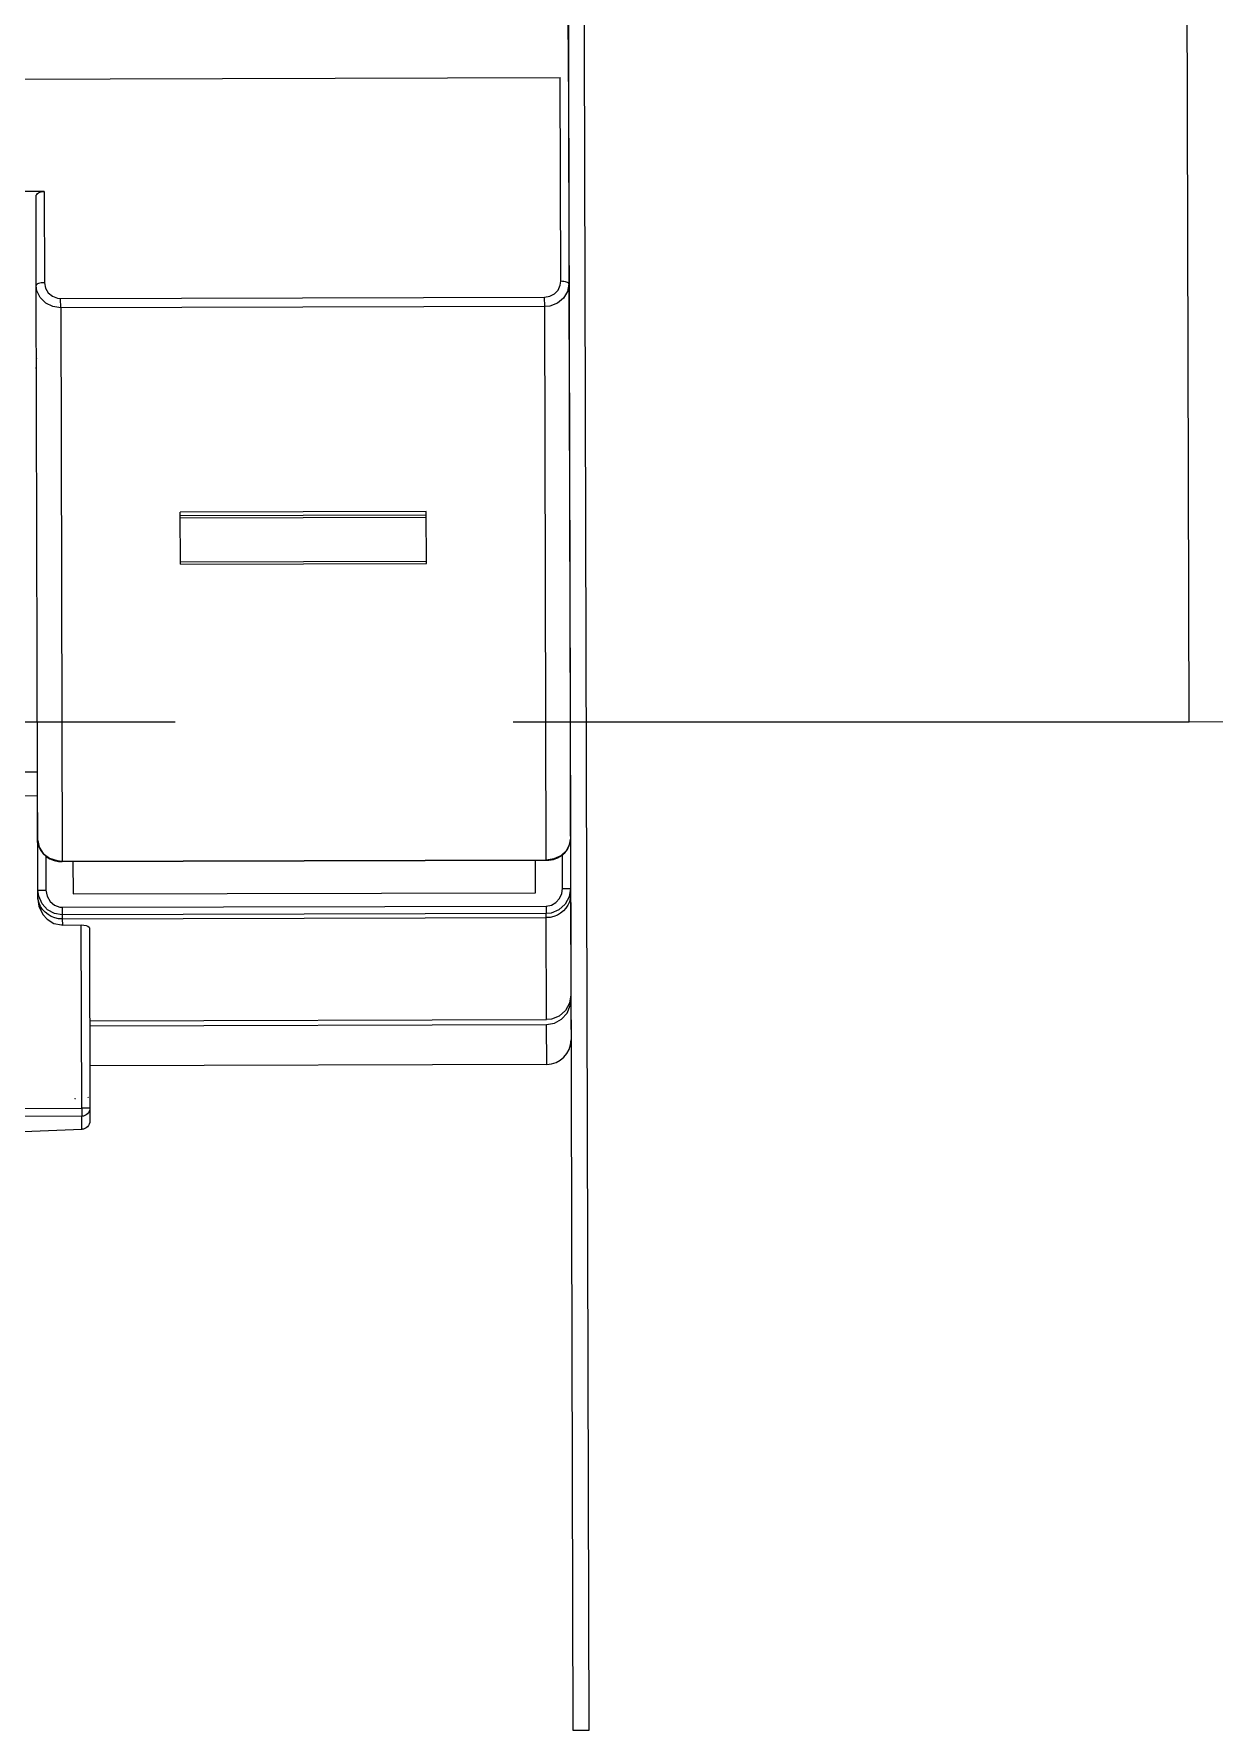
# Model space of a CAD drawing. Extents: x 100 to 738, y -85 to 470.
# Drawn here: x 644.703 to 645.139, y 461.357 to 461.984 of the extents above; entities that cross this region are included whole.
import ezdxf

# ---------------------------------------------------------------- set-up
doc = ezdxf.new("R2010")
doc.units = 0
doc.linetypes.add('HIDDEN', pattern=[0.375, 0.25, -0.125])
doc.layers.get('0').update_dxf_attribs({"linetype": 'CONTINUOUS'})
for name, color, linetype in [('A102', 2, 'CONTINUOUS'), ('ARQ-PRJ', 1, 'HIDDEN'), ('TAA', 2, 'CONTINUOUS')]:
    doc.layers.add(name, color=color, linetype=linetype)

# ---------------------------------------------------------------- blocks, each defined once
blk = doc.blocks.new('G$C31A0D7E1')
for p, q in [((0.77236, 0.26073), (0.77236, 0.72141)), ((0.39122, 0.2617), (0.77044, 0.2617)), ((0.77044, 0.2136), (0.77044, 0.2617)), ((0.77236, 0.26073), (0.77236, 0.21294)), ((0.6485, 0.23514), (0.40527, 0.23514)), ((0.64659, 0.21294), (0.64659, 0.23401)), ((0.6485, 0.23514), (0.6485, 0.2136)), ((0.64659, 0.09524), (0.64659, 0.21294)), ((0.77236, 0.21294), (0.77236, 0.08195)), ((0.65234, 0.20765), (0.65234, 0.20988)), ((0.65234, 0.20988), (0.76661, 0.20988)), ((0.76661, 0.20765), (0.76661, 0.20988)), ((0.65234, 0.20765), (0.65234, 0.07709)), ((0.76661, 0.20765), (0.65234, 0.20765)), ((0.76661, 0.07709), (0.76661, 0.20765)), ((0.64659, 0.19338), (0.64646, 0.19356)), ((0.64659, 0.19574), (0.64659, 0.19567)), ((0.64659, 0.19574), (0.64659, 0.19563)), ((0.64659, 0.19338), (0.64659, 0.19334)), ((0.68043, 0.14706), (0.68043, 0.15938)), ((0.73852, 0.15938), (0.68043, 0.15938)), ((0.68043, 0.15859), (0.73852, 0.15859)), ((0.68043, 0.15802), (0.73852, 0.15802)), ((0.73852, 0.14706), (0.73852, 0.15938)), ((0.68043, 0.14764), (0.73852, 0.14764)), ((0.68043, 0.14706), (0.73852, 0.14706)), ((0.77236, 0.10019), (0.77236, 0.0949)), ((0.40718, 0.09817), (0.64659, 0.09817)), ((0.52768, 0.09255), (0.64659, 0.09255)), ((0.64659, 0.08195), (0.64659, 0.09524)), ((0.64659, 0.07025), (0.64659, 0.09255)), ((0.77236, 0.0949), (0.77236, 0.07025)), ((0.6485, 0.07823), (0.6485, 0.07025)), ((0.65234, 0.07709), (0.65234, 0.07695)), ((0.65234, 0.07709), (0.76661, 0.07709)), ((0.65234, 0.07695), (0.76661, 0.07695)), ((0.65489, 0.07695), (0.65489, 0.0693)), ((0.76406, 0.0693), (0.76406, 0.07695)), ((0.76661, 0.07709), (0.76661, 0.07695)), ((0.77044, 0.07025), (0.77044, 0.07824)), ((0.64659, 0.07025), (0.6485, 0.07025)), ((0.64659, 0.0688), (0.64659, 0.07025)), ((0.64659, 0.0681), (0.64659, 0.0688)), ((0.65489, 0.0693), (0.76406, 0.0693)), ((0.77044, 0.07025), (0.77236, 0.07025)), ((0.77236, 0.07025), (0.77236, 0.0688)), ((0.77236, 0.0688), (0.77236, 0.0452)), ((0.65234, 0.06616), (0.65234, 0.06437)), ((0.65234, 0.06616), (0.76661, 0.06616)), ((0.65234, 0.06437), (0.65234, 0.06341)), ((0.76661, 0.06437), (0.65234, 0.06437)), ((0.76661, 0.06616), (0.76661, 0.06437)), ((0.76661, 0.06341), (0.76661, 0.06437)), ((0.65234, 0.06341), (0.65234, 0.06198)), ((0.65234, 0.06341), (0.76661, 0.06341)), ((0.65234, 0.06198), (0.6568, 0.06198)), ((0.6568, 0.01873), (0.6568, 0.06198)), ((0.65872, 0.06129), (0.65872, 0.01873)), ((0.76661, 0.03935), (0.76661, 0.06341)), ((0.77236, 0.06187), (0.77236, 0.06187)), ((0.77236, 0.06187), (0.77247, 0.06187)), ((0.77236, 0.0452), (0.77236, 0.04405)), ((0.77236, 0.04405), (0.77236, 0.03454)), ((0.65872, 0.03935), (0.76661, 0.03935)), ((0.65872, 0.0382), (0.76661, 0.0382)), ((0.76661, 0.0288), (0.76661, 0.0382)), ((0.65872, 0.0288), (0.76661, 0.0288)), ((0.65521, 0.02099), (0.65521, 0.02097)), ((0.65521, 0.02099), (0.65532, 0.02099)), ((0.6584, 0.02116), (0.6583, 0.02137)), ((0.6584, 0.02116), (0.6584, 0.02115)), ((0.56711, 0.01873), (0.6568, 0.01873)), ((0.6568, 0.01683), (0.56711, 0.01683)), ((0.6568, 0.01873), (0.6568, 0.01683)), ((0.65872, 0.01873), (0.6568, 0.01873)), ((0.6568, 0.01378), (0.6568, 0.01683)), ((0.65872, 0.01873), (0.65872, 0.01569)), ((0.6568, 0.01378), (0.65688, 0.01378))]:
    blk.add_line(p, q)
at = {"flags": 128}
for points in [[(0.64659, 0.23401), (0.64663, 0.23423), (0.64674, 0.23444), (0.64691, 0.23464), (0.64715, 0.23481), (0.64744, 0.23495), (0.64777, 0.23505), (0.64813, 0.23511), (0.6485, 0.23514)], [(0.6485, 0.2136), (0.64813, 0.21359), (0.64777, 0.21355), (0.64744, 0.21349), (0.64715, 0.21341), (0.64691, 0.21331), (0.64674, 0.2132), (0.64663, 0.21307), (0.64659, 0.21294)], [(0.65234, 0.20765), (0.65046, 0.20794), (0.6488, 0.20877), (0.64751, 0.21007), (0.64675, 0.2117), (0.64659, 0.21294)], [(0.6485, 0.2136), (0.64873, 0.21234), (0.6494, 0.21121), (0.65041, 0.21038), (0.65162, 0.20994), (0.65234, 0.20988)], [(0.76661, 0.20988), (0.76785, 0.21008), (0.76895, 0.21065), (0.7698, 0.21153), (0.77032, 0.21267), (0.77044, 0.2136)], [(0.77236, 0.21294), (0.77204, 0.21121), (0.77109, 0.20962), (0.76962, 0.20843), (0.76782, 0.20777), (0.76661, 0.20765)], [(0.77236, 0.21294), (0.77232, 0.21307), (0.77221, 0.2132), (0.77204, 0.21331), (0.7718, 0.21341), (0.77151, 0.21349), (0.77118, 0.21355), (0.77082, 0.21359), (0.77044, 0.2136)], [(0.64659, 0.08195), (0.6469, 0.08037), (0.64786, 0.0789), (0.64934, 0.0778), (0.65114, 0.0772), (0.65234, 0.07709)], [(0.64662, 0.08188), (0.64663, 0.08135), (0.64685, 0.08044), (0.64727, 0.07958), (0.64784, 0.07882), (0.64859, 0.07815), (0.64945, 0.07762), (0.65043, 0.07723), (0.65147, 0.07701), (0.65234, 0.07696)], [(0.76661, 0.07697), (0.76726, 0.07698), (0.76831, 0.07717), (0.76931, 0.07753), (0.77022, 0.07805), (0.771, 0.07872), (0.77164, 0.07952), (0.77208, 0.0804), (0.77232, 0.08134), (0.77233, 0.08195)], [(0.76661, 0.07709), (0.76847, 0.07735), (0.77013, 0.07811), (0.77141, 0.07928), (0.77219, 0.08077), (0.77236, 0.08195)], [(0.65234, 0.06437), (0.65049, 0.06468), (0.64884, 0.06558), (0.64756, 0.06698), (0.64677, 0.06877), (0.64659, 0.07025)], [(0.65234, 0.06341), (0.65144, 0.06348), (0.65056, 0.06368), (0.64973, 0.064), (0.64896, 0.06444), (0.64827, 0.06499), (0.64769, 0.06563), (0.64722, 0.06635), (0.64687, 0.06713), (0.64666, 0.06795), (0.64659, 0.0688)], [(0.64659, 0.0681), (0.64681, 0.06644), (0.64772, 0.06445), (0.64872, 0.06335), (0.65032, 0.06237), (0.65216, 0.06199), (0.65234, 0.06198)], [(0.6485, 0.07025), (0.64875, 0.06882), (0.64945, 0.06756), (0.65052, 0.06665), (0.65175, 0.06621), (0.65234, 0.06616)], [(0.77236, 0.07025), (0.77205, 0.06835), (0.77108, 0.06656), (0.76959, 0.06522), (0.76779, 0.06449), (0.76661, 0.06437)], [(0.76661, 0.06616), (0.76782, 0.06637), (0.76889, 0.06696), (0.76974, 0.06789), (0.77029, 0.0691), (0.77044, 0.07025)], [(0.77236, 0.0688), (0.77229, 0.06795), (0.77208, 0.06713), (0.77173, 0.06635), (0.77126, 0.06563), (0.77067, 0.06499), (0.76999, 0.06444), (0.76922, 0.064), (0.76839, 0.06368), (0.76751, 0.06348), (0.76661, 0.06341)], [(0.6568, 0.06198), (0.65741, 0.06195), (0.65795, 0.06185), (0.65837, 0.06169), (0.65864, 0.06148), (0.65872, 0.06129)], [(0.77236, 0.0452), (0.77202, 0.04324), (0.77106, 0.04149), (0.76958, 0.04019), (0.76777, 0.03947), (0.76661, 0.03935)], [(0.76661, 0.0382), (0.76849, 0.03852), (0.77015, 0.03944), (0.77144, 0.04087), (0.7722, 0.04267), (0.77236, 0.04405)], [(0.65872, 0.01873), (0.65868, 0.01836), (0.65857, 0.018), (0.6584, 0.01768), (0.65816, 0.01739), (0.65787, 0.01715), (0.65754, 0.01697), (0.65718, 0.01687), (0.6568, 0.01683)], [(0.62996, 0.01291), (0.63287, 0.01297), (0.64497, 0.01334), (0.6568, 0.01378)], [(0.65872, 0.01569), (0.65868, 0.01532), (0.65857, 0.01496), (0.6584, 0.01463), (0.65816, 0.01434), (0.65787, 0.0141), (0.65754, 0.01393), (0.65718, 0.01382), (0.6568, 0.01378)]]:
    blk.add_lwpolyline(points, dxfattribs=at)
blk.add_arc((0.76661, 0.03454), 0.00575, 270, 0)
blk = doc.blocks.new('AUTO-ATENDE')
at = {"layer": 'ARQ-PRJ'}
blk.add_lwpolyline([(98.36264, 70.38325), (98.51598, 75.43316), (98.51598, 75.43316), (98.51598, 75.43316)], dxfattribs=at)
at = {"layer": 'TAA', "ltscale": 0.01, "elevation": 0}
for points in [[(98.79746, 70.60026), (97.99706, 70.62233), (97.99689, 70.61633), (98.7973, 70.59426)], [(98.3461, 69.78347), (98.36264, 70.38325), (98.81247, 70.37084), (98.81247, 70.37084), (98.96242, 70.3667), (98.94587, 69.76693)]]:
    blk.add_lwpolyline(points, close=True, dxfattribs=at)
at = {"layer": 'TAA', "xscale": 1.56637233478988, "yscale": 1.56637233478988, "zscale": 1.56637233478988, "rotation": 268.420277777788}
blk.add_blockref('G$C31A0D7E1', (98.2314, 71.82613), dxfattribs=at)
blk = doc.blocks.new('BASE ARQ')
at = {"layer": 'A102', "linetype": 'Continuous', "ltscale": 0.02, "rotation": 91.73371018686326}
blk.add_blockref('AUTO-ATENDE', (828.18837, 387.45548, 0), dxfattribs=at)

msp = doc.modelspace()

# ---------------------------------------------------------------- block references
msp.add_blockref('BASE ARQ', (-109.73168, -21.91423))

doc.saveas('drawing.dxf')
